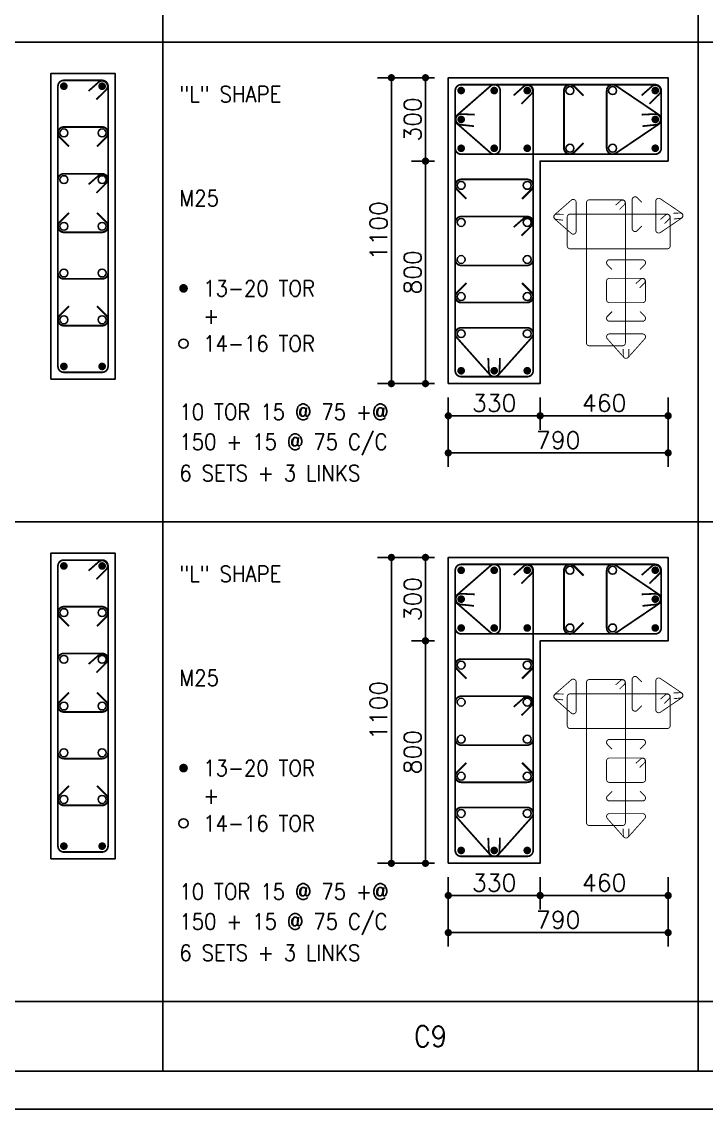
# Model space of a CAD drawing. Extents: x -200722 to 834823, y -494970 to 88783.
# Drawn here: x 389694 to 399531, y -104950 to -89308 of the extents above; entities that cross this region are included whole.
import ezdxf
from ezdxf.enums import TextEntityAlignment as Align

# ---------------------------------------------------------------- set-up
doc = ezdxf.new("R2010")
doc.units = 0
doc.header["$LTSCALE"] = 100
doc.header["$MEASUREMENT"] = 0
doc.header["$PDMODE"] = 34
doc.layers.get('0').update_dxf_attribs({"linetype": 'CONTINUOUS'})
doc.layers.get('DEFPOINTS').update_dxf_attribs({"linetype": 'CONTINUOUS'})
for name, color, linetype in [('5', 4, 'CONTINUOUS'), ('BEAM', 4, 'CONTINUOUS'), ('COL. SHED. STEEL.', 6, 'CONTINUOUS'), ('column', 240, 'CONTINUOUS'), ('STEEL', 6, 'CONTINUOUS'), ('TEXT', 2, 'CONTINUOUS')]:
    doc.layers.add(name, color=color, linetype=linetype)
doc.layers.add('9_PRINT BOUNDARY_NON PRINT', color=32, linetype='CONTINUOUS', plot=False)
doc.layers.add('9_TITLE TEXT', color=7, linetype='CONTINUOUS', lineweight=20)
doc.layers.add('g-dim', color=6, linetype='CONTINUOUS', lineweight=9)
doc.styles.add('ROMANS', font='romans.shx')
doc.styles.get("Standard").update_dxf_attribs({"font": 'simplex.shx'})
doc.dimstyles.new('STANDARD$0', dxfattribs={"dimtxt": 2.5, "dimasz": 2.5, "dimexe": 2, "dimexo": 0.7, "dimgap": 0.9, "dimtad": 1, "dimdec": 0, "dimdsep": 46, "dimtxsty": 'ROMANS', "dimcen": 0.09, "dimclrd": 4, "dimclre": 4, "dimclrt": 3, "dimadec": 0, "dimazin": 0, "dimtfac": 1, "dimtdec": 0, "dimtmove": 0, "dimatfit": 3, "dimfxl": 1, "dimtolj": 1, "dimtzin": 0, "dimarcsym": 0})

# ---------------------------------------------------------------- blocks, each defined once
blk = doc.blocks.new('DOT')
at = {"color": 0, "linetype": 'ByBlock'}
blk.add_line((-0.5, 0), (-1, 0), dxfattribs=at)
at = {"color": 0, "linetype": 'ByBlock', "const_width": 0.5}
blk.add_lwpolyline([(-0.25, 0, 1), (0.25, 0, 1)], format="xyb", close=True, dxfattribs=at)
blk = doc.blocks.new('*D304')
at = {"layer": 'BEAM', "color": 0, "lineweight": -2, "transparency": 16777216}
for p, q in [((395624, -98213), (395296, -98213)), ((395496, -101309), (395496, -98317)), ((395624, -101413), (395296, -101413))]:
    blk.add_line(p, q, dxfattribs=at)
at = {"layer": 'DEFPOINTS', "color": 0, "lineweight": -3, "transparency": 16777216}
for p in [(395496, -98213), (395824, -98213), (395824, -101413)]:
    blk.add_point(p, dxfattribs=at)
at = {"layer": 'BEAM', "color": 0, "lineweight": -2, "transparency": 16777216, "xscale": 104, "yscale": 104, "zscale": 104}
for p, rotation in [((395496, -98213), 90), ((395496, -101413), 270)]:
    blk.add_blockref('DOT', p, dxfattribs=dict(at, rotation=rotation))
at = {"layer": 'BEAM', "color": 0, "transparency": 16777216, "insert": (395312, -99813), "char_height": 248, "attachment_point": 5, "rotation": 90}
blk.add_mtext('\\A1;800', dxfattribs=at)
blk = doc.blocks.new('_DOT')
at = {"color": 0, "linetype": 'ByBlock'}
blk.add_line((-0.5, 0), (-1, 0), dxfattribs=at)
at = {"color": 0, "linetype": 'ByBlock', "const_width": 0.5}
blk.add_lwpolyline([(-0.25, 0, 1), (0.25, 0, 1)], format="xyb", close=True, dxfattribs=at)
blk = doc.blocks.new('*D305')
at = {"layer": 'BEAM', "color": 0, "lineweight": -2, "transparency": 16777216}
for p, q in [((395824, -101613), (395824, -102076)), ((397144, -101613), (397144, -102076)), ((395928, -101876), (397040, -101876))]:
    blk.add_line(p, q, dxfattribs=at)
at = {"layer": 'DEFPOINTS', "color": 0, "lineweight": -3, "transparency": 16777216}
for p in [(395824, -101413), (397144, -101413), (397144, -101876)]:
    blk.add_point(p, dxfattribs=at)
at = {"layer": 'BEAM', "color": 0, "lineweight": -2, "transparency": 16777216, "xscale": 104, "yscale": 104, "zscale": 104, "rotation": 180}
blk.add_blockref('DOT', (395824, -101876), dxfattribs=at)
at = {"layer": 'BEAM', "color": 0, "lineweight": -2, "transparency": 16777216, "xscale": 104, "yscale": 104, "zscale": 104}
blk.add_blockref('DOT', (397144, -101876), dxfattribs=at)
at = {"layer": 'BEAM', "color": 0, "transparency": 16777216, "insert": (396484, -101692), "char_height": 248, "attachment_point": 5}
blk.add_mtext('\\A1;330', dxfattribs=at)
blk = doc.blocks.new('*D306')
at = {"layer": 'BEAM', "color": 0, "lineweight": -2, "transparency": 16777216}
for p, q in [((395624, -97013), (395296, -97013)), ((395496, -97117), (395496, -98109)), ((395624, -98213), (395296, -98213))]:
    blk.add_line(p, q, dxfattribs=at)
at = {"layer": 'DEFPOINTS', "color": 0, "lineweight": -3, "transparency": 16777216}
for p in [(395824, -97013), (395496, -98213), (395824, -98213)]:
    blk.add_point(p, dxfattribs=at)
at = {"layer": 'BEAM', "color": 0, "lineweight": -2, "transparency": 16777216, "xscale": 104, "yscale": 104, "zscale": 104}
for p, rotation in [((395496, -97013), 90), ((395496, -98213), 270)]:
    blk.add_blockref('DOT', p, dxfattribs=dict(at, rotation=rotation))
at = {"layer": 'BEAM', "color": 0, "transparency": 16777216, "insert": (395312, -97613), "char_height": 248, "attachment_point": 5, "rotation": 90}
blk.add_mtext('\\A1;300', dxfattribs=at)
blk = doc.blocks.new('*D307')
at = {"layer": 'BEAM', "color": 0, "lineweight": -2, "transparency": 16777216}
for p, q in [((395624, -97013), (394806, -97013)), ((395006, -101309), (395006, -97117)), ((395624, -101413), (394806, -101413))]:
    blk.add_line(p, q, dxfattribs=at)
at = {"layer": 'DEFPOINTS', "color": 0, "lineweight": -3, "transparency": 16777216}
for p in [(395006, -97013), (395824, -97013), (395824, -101413)]:
    blk.add_point(p, dxfattribs=at)
at = {"layer": 'BEAM', "color": 0, "lineweight": -2, "transparency": 16777216, "xscale": 104, "yscale": 104, "zscale": 104}
for p, rotation in [((395006, -97013), 90), ((395006, -101413), 270)]:
    blk.add_blockref('DOT', p, dxfattribs=dict(at, rotation=rotation))
at = {"layer": 'BEAM', "color": 0, "transparency": 16777216, "insert": (394822, -99213), "char_height": 248, "attachment_point": 5, "rotation": 90}
blk.add_mtext('\\A1;1100', dxfattribs=at)
blk = doc.blocks.new('*D308')
at = {"layer": 'BEAM', "color": 0, "lineweight": -2, "transparency": 16777216}
for p, q in [((397144, -101613), (397144, -102076)), ((398984, -101613), (398984, -102076)), ((398880, -101876), (397248, -101876))]:
    blk.add_line(p, q, dxfattribs=at)
at = {"layer": 'DEFPOINTS', "color": 0, "lineweight": -3, "transparency": 16777216}
for p in [(397144, -101413), (398984, -101413), (397144, -101876)]:
    blk.add_point(p, dxfattribs=at)
at = {"layer": 'BEAM', "color": 0, "lineweight": -2, "transparency": 16777216, "xscale": 104, "yscale": 104, "zscale": 104, "rotation": 180}
blk.add_blockref('DOT', (397144, -101876), dxfattribs=at)
at = {"layer": 'BEAM', "color": 0, "lineweight": -2, "transparency": 16777216, "xscale": 104, "yscale": 104, "zscale": 104}
blk.add_blockref('DOT', (398984, -101876), dxfattribs=at)
at = {"layer": 'BEAM', "color": 0, "transparency": 16777216, "insert": (398064, -101692), "char_height": 248, "attachment_point": 5}
blk.add_mtext('\\A1;460', dxfattribs=at)
blk = doc.blocks.new('*D309')
at = {"layer": 'BEAM', "color": 0, "lineweight": -2, "transparency": 16777216}
for p, q in [((395824, -101613), (395824, -102610)), ((398984, -101613), (398984, -102610)), ((395928, -102410), (398880, -102410))]:
    blk.add_line(p, q, dxfattribs=at)
at = {"layer": 'DEFPOINTS', "color": 0, "lineweight": -3, "transparency": 16777216}
for p in [(395824, -101413), (398984, -101413), (398984, -102410)]:
    blk.add_point(p, dxfattribs=at)
at = {"layer": 'BEAM', "color": 0, "lineweight": -2, "transparency": 16777216, "xscale": 104, "yscale": 104, "zscale": 104, "rotation": 180}
blk.add_blockref('DOT', (395824, -102410), dxfattribs=at)
at = {"layer": 'BEAM', "color": 0, "lineweight": -2, "transparency": 16777216, "xscale": 104, "yscale": 104, "zscale": 104}
blk.add_blockref('DOT', (398984, -102410), dxfattribs=at)
at = {"layer": 'BEAM', "color": 0, "transparency": 16777216, "insert": (397404, -102226), "char_height": 248, "attachment_point": 5}
blk.add_mtext('\\A1;790', dxfattribs=at)
blk = doc.blocks.new('*D310')
at = {"layer": 'BEAM', "color": 0, "lineweight": -2, "transparency": 16777216}
for p, q in [((395624, -91313), (395296, -91313)), ((395496, -94409), (395496, -91417)), ((395624, -94513), (395296, -94513))]:
    blk.add_line(p, q, dxfattribs=at)
at = {"layer": 'DEFPOINTS', "color": 0, "lineweight": -3, "transparency": 16777216}
for p in [(395496, -91313), (395824, -91313), (395824, -94513)]:
    blk.add_point(p, dxfattribs=at)
at = {"layer": 'BEAM', "color": 0, "lineweight": -2, "transparency": 16777216, "xscale": 104, "yscale": 104, "zscale": 104}
for p, rotation in [((395496, -91313), 90), ((395496, -94513), 270)]:
    blk.add_blockref('DOT', p, dxfattribs=dict(at, rotation=rotation))
at = {"layer": 'BEAM', "color": 0, "transparency": 16777216, "insert": (395312, -92913), "char_height": 248, "attachment_point": 5, "rotation": 90}
blk.add_mtext('\\A1;800', dxfattribs=at)
blk = doc.blocks.new('*D311')
at = {"layer": 'BEAM', "color": 0, "lineweight": -2, "transparency": 16777216}
for p, q in [((395824, -94713), (395824, -95176)), ((397144, -94713), (397144, -95176)), ((395928, -94976), (397040, -94976))]:
    blk.add_line(p, q, dxfattribs=at)
at = {"layer": 'DEFPOINTS', "color": 0, "lineweight": -3, "transparency": 16777216}
for p in [(395824, -94513), (397144, -94513), (397144, -94976)]:
    blk.add_point(p, dxfattribs=at)
at = {"layer": 'BEAM', "color": 0, "lineweight": -2, "transparency": 16777216, "xscale": 104, "yscale": 104, "zscale": 104, "rotation": 180}
blk.add_blockref('DOT', (395824, -94976), dxfattribs=at)
at = {"layer": 'BEAM', "color": 0, "lineweight": -2, "transparency": 16777216, "xscale": 104, "yscale": 104, "zscale": 104}
blk.add_blockref('DOT', (397144, -94976), dxfattribs=at)
at = {"layer": 'BEAM', "color": 0, "transparency": 16777216, "insert": (396484, -94792), "char_height": 248, "attachment_point": 5}
blk.add_mtext('\\A1;330', dxfattribs=at)
blk = doc.blocks.new('*D312')
at = {"layer": 'BEAM', "color": 0, "lineweight": -2, "transparency": 16777216}
for p, q in [((395624, -90113), (395296, -90113)), ((395496, -90217), (395496, -91209)), ((395624, -91313), (395296, -91313))]:
    blk.add_line(p, q, dxfattribs=at)
at = {"layer": 'DEFPOINTS', "color": 0, "lineweight": -3, "transparency": 16777216}
for p in [(395824, -90113), (395496, -91313), (395824, -91313)]:
    blk.add_point(p, dxfattribs=at)
at = {"layer": 'BEAM', "color": 0, "lineweight": -2, "transparency": 16777216, "xscale": 104, "yscale": 104, "zscale": 104}
for p, rotation in [((395496, -90113), 90), ((395496, -91313), 270)]:
    blk.add_blockref('DOT', p, dxfattribs=dict(at, rotation=rotation))
at = {"layer": 'BEAM', "color": 0, "transparency": 16777216, "insert": (395312, -90713), "char_height": 248, "attachment_point": 5, "rotation": 90}
blk.add_mtext('\\A1;300', dxfattribs=at)
blk = doc.blocks.new('*D313')
at = {"layer": 'BEAM', "color": 0, "lineweight": -2, "transparency": 16777216}
for p, q in [((395624, -90113), (394806, -90113)), ((395006, -94409), (395006, -90217)), ((395624, -94513), (394806, -94513))]:
    blk.add_line(p, q, dxfattribs=at)
at = {"layer": 'DEFPOINTS', "color": 0, "lineweight": -3, "transparency": 16777216}
for p in [(395006, -90113), (395824, -90113), (395824, -94513)]:
    blk.add_point(p, dxfattribs=at)
at = {"layer": 'BEAM', "color": 0, "lineweight": -2, "transparency": 16777216, "xscale": 104, "yscale": 104, "zscale": 104}
for p, rotation in [((395006, -90113), 90), ((395006, -94513), 270)]:
    blk.add_blockref('DOT', p, dxfattribs=dict(at, rotation=rotation))
at = {"layer": 'BEAM', "color": 0, "transparency": 16777216, "insert": (394822, -92313), "char_height": 248, "attachment_point": 5, "rotation": 90}
blk.add_mtext('\\A1;1100', dxfattribs=at)
blk = doc.blocks.new('*D314')
at = {"layer": 'BEAM', "color": 0, "lineweight": -2, "transparency": 16777216}
for p, q in [((397144, -94713), (397144, -95176)), ((398984, -94713), (398984, -95176)), ((398880, -94976), (397248, -94976))]:
    blk.add_line(p, q, dxfattribs=at)
at = {"layer": 'DEFPOINTS', "color": 0, "lineweight": -3, "transparency": 16777216}
for p in [(397144, -94513), (398984, -94513), (397144, -94976)]:
    blk.add_point(p, dxfattribs=at)
at = {"layer": 'BEAM', "color": 0, "lineweight": -2, "transparency": 16777216, "xscale": 104, "yscale": 104, "zscale": 104, "rotation": 180}
blk.add_blockref('DOT', (397144, -94976), dxfattribs=at)
at = {"layer": 'BEAM', "color": 0, "lineweight": -2, "transparency": 16777216, "xscale": 104, "yscale": 104, "zscale": 104}
blk.add_blockref('DOT', (398984, -94976), dxfattribs=at)
at = {"layer": 'BEAM', "color": 0, "transparency": 16777216, "insert": (398064, -94792), "char_height": 248, "attachment_point": 5}
blk.add_mtext('\\A1;460', dxfattribs=at)
blk = doc.blocks.new('*D315')
at = {"layer": 'BEAM', "color": 0, "lineweight": -2, "transparency": 16777216}
for p, q in [((395824, -94713), (395824, -95710)), ((398984, -94713), (398984, -95710)), ((395928, -95510), (398880, -95510))]:
    blk.add_line(p, q, dxfattribs=at)
at = {"layer": 'DEFPOINTS', "color": 0, "lineweight": -3, "transparency": 16777216}
for p in [(395824, -94513), (398984, -94513), (398984, -95510)]:
    blk.add_point(p, dxfattribs=at)
at = {"layer": 'BEAM', "color": 0, "lineweight": -2, "transparency": 16777216, "xscale": 104, "yscale": 104, "zscale": 104, "rotation": 180}
blk.add_blockref('DOT', (395824, -95510), dxfattribs=at)
at = {"layer": 'BEAM', "color": 0, "lineweight": -2, "transparency": 16777216, "xscale": 104, "yscale": 104, "zscale": 104}
blk.add_blockref('DOT', (398984, -95510), dxfattribs=at)
at = {"layer": 'BEAM', "color": 0, "transparency": 16777216, "insert": (397404, -95326), "char_height": 248, "attachment_point": 5}
blk.add_mtext('\\A1;790', dxfattribs=at)

msp = doc.modelspace()

# ---------------------------------------------------------------- linework, layer by layer
at = {"color": 18, "true_color": 0x000000}
msp.add_lwpolyline([(330496.4, -104400.4), (421906.4, -104400.4), (421906.4, -40160.4), (330496.4, -40160.4)], close=True, dxfattribs=at)
at = {"layer": '5', "color": 7, "lineweight": -2}
for p, q in [((391719.8, -104400.4), (391719.8, -55100.4)), ((399414.3, -104400.4), (399414.3, -55100.4)), ((330496.4, -89600.4), (412446.4, -89600.4)), ((330496.4, -96500.4), (412446.4, -96500.4)), ((330496.4, -103400.4), (412446.4, -103400.4))]:
    msp.add_line(p, q, dxfattribs=at)
at = {"layer": '9_PRINT BOUNDARY_NON PRINT', "color": 18, "true_color": 0x000000}
msp.add_lwpolyline([(329946.4, -104950.4), (422456.4, -104950.4), (422456.4, -39610.4), (329946.4, -39610.4)], close=True, dxfattribs=at)
at = {"layer": '9_TITLE TEXT', "color": 18, "true_color": 0x000000}
msp.add_lwpolyline([(421906.4, -40160.4), (330496.4, -40160.4), (330496.4, -104400.4), (421906.4, -104400.4)], dxfattribs=at)
at = {"layer": 'COL. SHED. STEEL.', "color": 140, "linetype": 'Continuous'}
for points, const_width in [([(396436.2, -91198.3), (395961.2, -90783.3, -0.5307755), (395961.2, -90642.5), (396436.2, -90227.5, -0.6013564), (396568.8, -90297.9), (396568.8, -91127.9, -0.6013564)], 25), ([(398233.1, -91198.3), (398846.4, -90783.3, 0.5307755), (398846.4, -90642.5), (398233.1, -90227.5, 0.6013564), (398100.5, -90297.9), (398100.5, -91127.9, 0.6013564)], 25), ([(390298.8, -93007.3), (390848.8, -93007.3, 0.4142136), (390933.8, -92922.3), (390933.8, -91578.9, 0.4142136), (390848.8, -91493.9), (390298.8, -91493.9, 0.4142136), (390213.8, -91578.9), (390213.8, -92922.3, 0.4142136)], 25), ([(397595.4, -92356.2), (397357.9, -92148.7, -0.5307755), (397357.9, -92078.3), (397595.4, -91870.8, -0.6013564), (397661.8, -91906), (397661.8, -92321, -0.6013564)], 12.5), ([(398871.8, -92339.9), (399178.5, -92132.4, 0.5307755), (399178.5, -92062), (398871.8, -91854.5, 0.6013564), (398805.5, -91889.7), (398805.5, -92304.7, 0.6013564)], 12.5), ([(396414.4, -94377), (395939.4, -93843.6, -0.6084148), (396008.8, -93709.6), (396958.8, -93709.6, -0.6084148), (397028.2, -93843.6), (396553.2, -94377, -0.5176004)], 25), ([(398343.7, -94131.6), (398106.2, -93864.9, -0.6084148), (398140.9, -93797.9), (398615.9, -93797.9, -0.6084148), (398650.6, -93864.9), (398413.1, -94131.6, -0.5176004)], 12.5), ([(396436.2, -98098.3), (395961.2, -97683.3, -0.5307755), (395961.2, -97542.5), (396436.2, -97127.5, -0.6013564), (396568.8, -97197.9), (396568.8, -98027.9, -0.6013564)], 25), ([(398233.1, -98098.3), (398846.4, -97683.3, 0.5307755), (398846.4, -97542.5), (398233.1, -97127.5, 0.6013564), (398100.5, -97197.9), (398100.5, -98027.9, 0.6013564)], 25), ([(390298.8, -99907.3), (390848.8, -99907.3, 0.4142136), (390933.8, -99822.3), (390933.8, -98478.9, 0.4142136), (390848.8, -98393.9), (390298.8, -98393.9, 0.4142136), (390213.8, -98478.9), (390213.8, -99822.3, 0.4142136)], 25), ([(397595.4, -99256.2), (397357.9, -99048.7, -0.5307755), (397357.9, -98978.3), (397595.4, -98770.8, -0.6013564), (397661.8, -98806), (397661.8, -99221, -0.6013564)], 12.5), ([(398871.8, -99239.9), (399178.5, -99032.4, 0.5307755), (399178.5, -98962), (398871.8, -98754.5, 0.6013564), (398805.5, -98789.7), (398805.5, -99204.7, 0.6013564)], 12.5), ([(396414.4, -101277), (395939.4, -100743.6, -0.6084148), (396008.8, -100609.6), (396958.8, -100609.6, -0.6084148), (397028.2, -100743.6), (396553.2, -101277, -0.5176004)], 25), ([(398343.7, -101031.6), (398106.2, -100764.9, -0.6084148), (398140.9, -100697.9), (398615.9, -100697.9, -0.6084148), (398650.6, -100764.9), (398413.1, -101031.6, -0.5176004)], 12.5)]:
    msp.add_lwpolyline(points, format="xyb", close=True, dxfattribs=dict(at, const_width=const_width))
for points, const_width in [([(396193, -90810), (395994.1, -90788.9, -0.9275277), (396011.9, -90635.6), (396204.7, -90644.5)], 25), ([(398614.6, -90810), (398813.4, -90788.9, 0.9275277), (398795.7, -90635.6), (398602.9, -90644.5)], 25), ([(390765.6, -91769.8), (390907.7, -91629.1, 0.9275277), (390798.1, -91520.5), (390653.1, -91647.8)], 25), ([(397473.9, -92162.1), (397374.4, -92151.5, -0.9275277), (397383.3, -92074.9), (397479.7, -92079.3)], 12.5), ([(399062.6, -92145.7), (399162, -92135.2, 0.9275277), (399153.1, -92058.5), (399056.7, -92063)], 12.5), ([(398418.7, -94014.9), (398416.9, -94114.8, -0.9275277), (398339.8, -94112.7), (398335.7, -94016.3)], 12.5), ([(396564.4, -94143.5), (396560.8, -94343.5, -0.9275277), (396406.5, -94339.2), (396398.4, -94146.4)], 25), ([(396193, -97710), (395994.1, -97688.9, -0.9275277), (396011.9, -97535.6), (396204.7, -97544.5)], 25), ([(398614.6, -97710), (398813.4, -97688.9, 0.9275277), (398795.7, -97535.6), (398602.9, -97544.5)], 25), ([(390765.6, -98669.8), (390907.7, -98529.1, 0.9275277), (390798.1, -98420.5), (390653.1, -98547.8)], 25), ([(397473.9, -99062.1), (397374.4, -99051.5, -0.9275277), (397383.3, -98974.9), (397479.7, -98979.3)], 12.5), ([(399062.6, -99045.7), (399162, -99035.2, 0.9275277), (399153.1, -98958.5), (399056.7, -98963)], 12.5), ([(396564.4, -101043.5), (396560.8, -101243.5, -0.9275277), (396406.5, -101239.2), (396398.4, -101046.4)], 25), ([(398418.7, -100914.9), (398416.9, -101014.8, -0.9275277), (398339.8, -101012.7), (398335.7, -100916.3)], 12.5)]:
    msp.add_lwpolyline(points, format="xyb", dxfattribs=dict(at, const_width=const_width))
at = {"layer": 'column', "color": 4, "linetype": 'Continuous'}
for points in [[(390113.8, -94450.6), (391033.8, -94450.6), (391033.8, -90050.6), (390113.8, -90050.6)], [(390113.8, -101350.6), (391033.8, -101350.6), (391033.8, -96950.6), (390113.8, -96950.6)]]:
    msp.add_lwpolyline(points, close=True, dxfattribs=at)
for points in [[(395823.8, -94512.9), (395823.8, -90112.9), (398983.8, -90112.9), (398983.8, -91312.9), (397143.8, -91312.9), (397143.8, -94512.9), (395823.8, -94512.9)], [(395823.8, -101412.9), (395823.8, -97012.9), (398983.8, -97012.9), (398983.8, -98212.9), (397143.8, -98212.9), (397143.8, -101412.9), (395823.8, -101412.9)]]:
    msp.add_lwpolyline(points, dxfattribs=at)
at = {"layer": 'g-dim', "color": 62, "lineweight": -2}
for points, const_width in [([(396008.8, -92812.9), (396958.8, -92812.9, 0.4142136), (397043.8, -92727.9), (397043.8, -92194.6, 0.4142136), (396958.8, -92109.6), (396008.8, -92109.6, 0.4142136), (395923.8, -92194.6), (395923.8, -92727.9, 0.4142136)], 25), ([(398140.9, -93349.5), (398615.9, -93349.5, 0.4142136), (398658.4, -93307), (398658.4, -93040.4, 0.4142136), (398615.9, -92997.9), (398140.9, -92997.9, 0.4142136), (398098.4, -93040.4), (398098.4, -93307, 0.4142136)], 12.5), ([(396008.8, -99712.9), (396958.8, -99712.9, 0.4142136), (397043.8, -99627.9), (397043.8, -99094.6, 0.4142136), (396958.8, -99009.6), (396008.8, -99009.6, 0.4142136), (395923.8, -99094.6), (395923.8, -99627.9, 0.4142136)], 25), ([(398140.9, -100249.5), (398615.9, -100249.5, 0.4142136), (398658.4, -100207), (398658.4, -99940.4, 0.4142136), (398615.9, -99897.9), (398140.9, -99897.9, 0.4142136), (398098.4, -99940.4), (398098.4, -100207, 0.4142136)], 12.5)]:
    msp.add_lwpolyline(points, format="xyb", close=True, dxfattribs=dict(at, const_width=const_width))
for points, const_width in [([(396875.6, -92385.4), (397017.7, -92244.8, 0.9275277), (396908.1, -92136.1), (396763.1, -92263.5)], 25), ([(398574.3, -93135.8), (398645.4, -93065.5, 0.9275277), (398590.6, -93011.2), (398518, -93074.8)], 12.5), ([(396875.6, -99285.4), (397017.7, -99144.8, 0.9275277), (396908.1, -99036.1), (396763.1, -99163.5)], 25), ([(398574.3, -100035.8), (398645.4, -99965.5, 0.9275277), (398590.6, -99911.2), (398518, -99974.8)], 12.5)]:
    msp.add_lwpolyline(points, format="xyb", dxfattribs=dict(at, const_width=const_width))
at = {"layer": 'STEEL', "color": 18, "true_color": 0x000000}
for points, const_width in [([(390298.8, -94350.6), (390848.8, -94350.6, 0.4142136), (390933.8, -94265.6), (390933.8, -90235.6, 0.4142136), (390848.8, -90150.6), (390298.8, -90150.6, 0.4142136), (390213.8, -90235.6), (390213.8, -94265.6, 0.4142136)], 25), ([(396008.8, -90212.9), (396958.8, -90212.9, -0.4142136), (397043.8, -90297.9), (397043.8, -94327.9, -0.4142136), (396958.8, -94412.9), (396008.8, -94412.9, -0.4142136), (395923.8, -94327.9), (395923.8, -90297.9, -0.4142136)], 25), ([(396008.8, -90212.9), (398798.8, -90212.9, -0.4142136), (398883.8, -90297.9), (398883.8, -91127.9, -0.4142136), (398798.8, -91212.9), (396008.8, -91212.9, -0.4142136), (395923.8, -91127.9), (395923.8, -90297.9, -0.4142136)], 25), ([(397851.8, -91869.5), (398326.8, -91869.5, -0.4142136), (398369.3, -91912), (398369.3, -93927, -0.4142136), (398326.8, -93969.5), (397851.8, -93969.5, -0.4142136), (397809.3, -93927), (397809.3, -91912, -0.4142136)], 12.5), ([(397575.8, -92074.6), (398970.8, -92074.6, -0.4142136), (399013.3, -92117.1), (399013.3, -92532.1, -0.4142136), (398970.8, -92574.6), (397575.8, -92574.6, -0.4142136), (397533.3, -92532.1), (397533.3, -92117.1, -0.4142136)], 12.5), ([(391987.2, -93142.9, 1), (392049.7, -93142.9, 1)], 62.5), ([(390298.8, -101250.6), (390848.8, -101250.6, 0.4142136), (390933.8, -101165.6), (390933.8, -97135.6, 0.4142136), (390848.8, -97050.6), (390298.8, -97050.6, 0.4142136), (390213.8, -97135.6), (390213.8, -101165.6, 0.4142136)], 25), ([(396008.8, -97112.9), (396958.8, -97112.9, -0.4142136), (397043.8, -97197.9), (397043.8, -101227.9, -0.4142136), (396958.8, -101312.9), (396008.8, -101312.9, -0.4142136), (395923.8, -101227.9), (395923.8, -97197.9, -0.4142136)], 25), ([(396008.8, -97112.9), (398798.8, -97112.9, -0.4142136), (398883.8, -97197.9), (398883.8, -98027.9, -0.4142136), (398798.8, -98112.9), (396008.8, -98112.9, -0.4142136), (395923.8, -98027.9), (395923.8, -97197.9, -0.4142136)], 25), ([(397851.8, -98769.5), (398326.8, -98769.5, -0.4142136), (398369.3, -98812), (398369.3, -100827, -0.4142136), (398326.8, -100869.5), (397851.8, -100869.5, -0.4142136), (397809.3, -100827), (397809.3, -98812, -0.4142136)], 12.5), ([(397575.8, -98974.6), (398970.8, -98974.6, -0.4142136), (399013.3, -99017.1), (399013.3, -99432.1, -0.4142136), (398970.8, -99474.6), (397575.8, -99474.6, -0.4142136), (397533.3, -99432.1), (397533.3, -99017.1, -0.4142136)], 12.5), ([(391987.2, -100042.9, 1), (392049.7, -100042.9, 1)], 62.5)]:
    msp.add_lwpolyline(points, format="xyb", close=True, dxfattribs=dict(at, const_width=const_width))
at = {"layer": 'STEEL', "color": 18, "linetype": 'Continuous', "true_color": 0x000000, "const_width": 55}
for points in [[(390298.8, -90208.1, -1), (390298.8, -90263.1, -1)], [(390848.8, -90208.1, 1), (390848.8, -90263.1, 1)], [(396008.8, -90325.4, 1), (396008.8, -90270.4, 1)], [(396483.8, -90325.4, -1), (396483.8, -90270.4, -1)], [(396958.8, -90325.4, -1), (396958.8, -90270.4, -1)], [(398798.8, -90325.4, -1), (398798.8, -90270.4, -1)], [(396008.8, -90740.4, 1), (396008.8, -90685.4, 1)], [(398798.8, -90740.4, -1), (398798.8, -90685.4, -1)], [(396008.8, -91155.4, 1), (396008.8, -91100.4, 1)], [(396483.8, -91100.4, 1), (396483.8, -91155.4, 1)], [(396958.8, -91155.4, -1), (396958.8, -91100.4, -1)], [(398798.8, -91155.4, -1), (398798.8, -91100.4, -1)], [(390298.8, -94293.1, 1), (390298.8, -94238.1, 1)], [(390848.8, -94293.1, -1), (390848.8, -94238.1, -1)], [(396008.8, -94355.4, 1), (396008.8, -94300.4, 1)], [(396483.8, -94300.4, 1), (396483.8, -94355.4, 1)], [(396958.8, -94355.4, 1), (396958.8, -94300.4, 1)], [(390298.8, -97108.1, -1), (390298.8, -97163.1, -1)], [(390848.8, -97108.1, 1), (390848.8, -97163.1, 1)], [(396008.8, -97225.4, 1), (396008.8, -97170.4, 1)], [(396483.8, -97225.4, -1), (396483.8, -97170.4, -1)], [(396958.8, -97225.4, -1), (396958.8, -97170.4, -1)], [(398798.8, -97225.4, -1), (398798.8, -97170.4, -1)], [(396008.8, -97640.4, 1), (396008.8, -97585.4, 1)], [(398798.8, -97640.4, -1), (398798.8, -97585.4, -1)], [(396008.8, -98055.4, 1), (396008.8, -98000.4, 1)], [(396483.8, -98000.4, 1), (396483.8, -98055.4, 1)], [(396958.8, -98055.4, -1), (396958.8, -98000.4, -1)], [(398798.8, -98055.4, -1), (398798.8, -98000.4, -1)], [(390298.8, -101193.1, 1), (390298.8, -101138.1, 1)], [(390848.8, -101193.1, -1), (390848.8, -101138.1, -1)], [(396008.8, -101255.4, 1), (396008.8, -101200.4, 1)], [(396483.8, -101200.4, 1), (396483.8, -101255.4, 1)], [(396958.8, -101255.4, 1), (396958.8, -101200.4, 1)]]:
    msp.add_lwpolyline(points, format="xyb", close=True, dxfattribs=at)
at = {"layer": 'STEEL', "color": 18, "true_color": 0x000000}
for points, const_width in [([(390765.6, -90426.5), (390907.7, -90285.8, 0.9275277), (390798.1, -90177.2), (390653.1, -90304.5)], 25), ([(396875.6, -90488.8), (397017.7, -90348.1, 0.9275277), (396908.1, -90239.5), (396763.1, -90366.8)], 25), ([(398715.6, -90488.8), (398857.7, -90348.1, 0.9275277), (398748.1, -90239.5), (398603.1, -90366.8)], 25), ([(398285.2, -92007.5), (398356.2, -91937.1, 0.9275277), (398301.4, -91882.8), (398228.9, -91946.5)], 12.5), ([(398929.2, -92212.5), (399000.2, -92142.2, 0.9275277), (398945.4, -92087.9), (398872.9, -92151.6)], 12.5), ([(390765.6, -97326.5), (390907.7, -97185.8, 0.9275277), (390798.1, -97077.2), (390653.1, -97204.5)], 25), ([(396875.6, -97388.8), (397017.7, -97248.1, 0.9275277), (396908.1, -97139.5), (396763.1, -97266.8)], 25), ([(398715.6, -97388.8), (398857.7, -97248.1, 0.9275277), (398748.1, -97139.5), (398603.1, -97266.8)], 25), ([(398285.2, -98907.5), (398356.2, -98837.1, 0.9275277), (398301.4, -98782.8), (398228.9, -98846.5)], 12.5), ([(398929.2, -99112.5), (399000.2, -99042.2, 0.9275277), (398945.4, -98987.9), (398872.9, -99051.6)], 12.5)]:
    msp.add_lwpolyline(points, format="xyb", dxfattribs=dict(at, const_width=const_width))
at = {"layer": 'STEEL', "color": 40}
for points in [[(397767.3, -90372.9, 28, 28, 0), (397632.2, -90237.8, 28, 28, 0.6681786), (397487.1, -90297.9, 28, 28, 0), (397487.1, -91127.9, 28, 28, 0.6681786), (397632.2, -91188, 28, 28, 0), (397767.3, -91052.9, 0, 0, 0)], [(390373.8, -91102.4, 28, 28, 0), (390238.7, -90967.4, 28, 28, -0.6681786), (390298.8, -90822.3, 28, 28, 0), (390848.8, -90822.3, 28, 28, -0.6681786), (390908.9, -90967.4, 28, 28, 0), (390773.9, -91102.4, 0, 0, 0)], [(396083.7, -91856.4, 28, 28, 0), (395948.7, -91721.3, 28, 28, -0.6681786), (396008.8, -91576.2, 28, 28, 0), (396958.8, -91576.2, 28, 28, -0.6681786), (397018.9, -91721.3, 28, 28, 0), (396883.8, -91856.4, 0, 0, 0)], [(398606.3, -91905.5, 14, 14, 0), (398538.7, -91837.9, 14, 14, 0.6681786), (398466.2, -91868, 14, 14, 0), (398466.2, -92283, 14, 14, 0.6681786), (398538.7, -92313, 14, 14, 0), (398606.3, -92245.5, 0, 0, 0)], [(390373.8, -92055.4, 28, 28, 0), (390238.7, -92190.5, 28, 28, 0.6681786), (390298.8, -92335.6, 28, 28, 0), (390848.8, -92335.6, 28, 28, 0.6681786), (390908.9, -92190.5, 28, 28, 0), (390773.9, -92055.4, 0, 0, 0)], [(398178.4, -92871.3, 14, 14, 0), (398110.9, -92803.8, 14, 14, -0.6681786), (398140.9, -92731.2, 14, 14, 0), (398615.9, -92731.2, 14, 14, -0.6681786), (398646, -92803.8, 14, 14, 0), (398578.4, -92871.3, 0, 0, 0)], [(396083.7, -93066.1, 28, 28, 0), (395948.7, -93201.1, 28, 28, 0.6681786), (396008.8, -93346.2, 28, 28, 0), (396958.8, -93346.2, 28, 28, 0.6681786), (397018.9, -93201.1, 28, 28, 0), (396883.8, -93066.1, 0, 0, 0)], [(390373.8, -93398.8, 28, 28, 0), (390238.7, -93533.8, 28, 28, 0.6681786), (390298.8, -93678.9, 28, 28, 0), (390848.8, -93678.9, 28, 28, 0.6681786), (390908.9, -93533.8, 28, 28, 0), (390773.9, -93398.8, 0, 0, 0)], [(398178.4, -93476.1, 14, 14, 0), (398110.9, -93543.7, 14, 14, 0.6681786), (398140.9, -93616.2, 14, 14, 0), (398615.9, -93616.2, 14, 14, 0.6681786), (398646, -93543.7, 14, 14, 0), (398578.4, -93476.1, 0, 0, 0)], [(397767.3, -97272.9, 28, 28, 0), (397632.2, -97137.8, 28, 28, 0.6681786), (397487.1, -97197.9, 28, 28, 0), (397487.1, -98027.9, 28, 28, 0.6681786), (397632.2, -98088, 28, 28, 0), (397767.3, -97952.9, 0, 0, 0)], [(390373.8, -98002.4, 28, 28, 0), (390238.7, -97867.4, 28, 28, -0.6681786), (390298.8, -97722.3, 28, 28, 0), (390848.8, -97722.3, 28, 28, -0.6681786), (390908.9, -97867.4, 28, 28, 0), (390773.9, -98002.4, 0, 0, 0)], [(396083.7, -98756.4, 28, 28, 0), (395948.7, -98621.3, 28, 28, -0.6681786), (396008.8, -98476.2, 28, 28, 0), (396958.8, -98476.2, 28, 28, -0.6681786), (397018.9, -98621.3, 28, 28, 0), (396883.8, -98756.4, 0, 0, 0)], [(398606.3, -98805.5, 14, 14, 0), (398538.7, -98737.9, 14, 14, 0.6681786), (398466.2, -98768, 14, 14, 0), (398466.2, -99183, 14, 14, 0.6681786), (398538.7, -99213, 14, 14, 0), (398606.3, -99145.5, 0, 0, 0)], [(390373.8, -98955.4, 28, 28, 0), (390238.7, -99090.5, 28, 28, 0.6681786), (390298.8, -99235.6, 28, 28, 0), (390848.8, -99235.6, 28, 28, 0.6681786), (390908.9, -99090.5, 28, 28, 0), (390773.9, -98955.4, 0, 0, 0)], [(398178.4, -99771.3, 14, 14, 0), (398110.9, -99703.8, 14, 14, -0.6681786), (398140.9, -99631.2, 14, 14, 0), (398615.9, -99631.2, 14, 14, -0.6681786), (398646, -99703.8, 14, 14, 0), (398578.4, -99771.3, 0, 0, 0)], [(396083.7, -99966.1, 28, 28, 0), (395948.7, -100101.1, 28, 28, 0.6681786), (396008.8, -100246.2, 28, 28, 0), (396958.8, -100246.2, 28, 28, 0.6681786), (397018.9, -100101.1, 28, 28, 0), (396883.8, -99966.1, 0, 0, 0)], [(390373.8, -100298.8, 28, 28, 0), (390238.7, -100433.8, 28, 28, 0.6681786), (390298.8, -100578.9, 28, 28, 0), (390848.8, -100578.9, 28, 28, 0.6681786), (390908.9, -100433.8, 28, 28, 0), (390773.9, -100298.8, 0, 0, 0)], [(398178.4, -100376.1, 14, 14, 0), (398110.9, -100443.7, 14, 14, 0.6681786), (398140.9, -100516.2, 14, 14, 0), (398615.9, -100516.2, 14, 14, 0.6681786), (398646, -100443.7, 14, 14, 0), (398578.4, -100376.1, 0, 0, 0)]]:
    msp.add_lwpolyline(points, format="xyseb", dxfattribs=at)
at = {"layer": 'STEEL', "color": 0}
for centre, radius in [((397572.1, -90297.9), 57), ((398185.5, -90297.9), 57), ((390298.8, -90907.3), 57), ((390848.8, -90907.3), 57), ((397572.1, -91127.9), 57), ((398185.5, -91127.9), 57), ((390298.8, -91578.9), 57), ((390848.8, -91578.9), 57), ((396008.8, -91661.2), 57), ((396958.8, -91661.2), 57), ((390298.8, -92250.6), 57), ((390848.8, -92250.6), 57), ((396008.8, -92194.6), 57), ((396958.8, -92194.6), 57), ((396008.8, -92727.9), 57), ((396958.8, -92727.9), 57), ((390298.8, -92922.3), 57), ((390848.8, -92922.3), 57), ((396008.8, -93261.2), 57), ((396958.8, -93261.2), 57), ((390298.8, -93593.9), 57), ((390848.8, -93593.9), 57), ((396008.8, -93794.6), 57), ((396958.8, -93794.6), 57), ((392018.4, -93937.9), 65.3), ((397572.1, -97197.9), 57), ((398185.5, -97197.9), 57), ((390298.8, -97807.3), 57), ((390848.8, -97807.3), 57), ((397572.1, -98027.9), 57), ((398185.5, -98027.9), 57), ((390298.8, -98478.9), 57), ((390848.8, -98478.9), 57), ((396008.8, -98561.2), 57), ((396958.8, -98561.2), 57), ((390298.8, -99150.6), 57), ((390848.8, -99150.6), 57), ((396008.8, -99094.6), 57), ((396958.8, -99094.6), 57), ((396008.8, -99627.9), 57), ((396958.8, -99627.9), 57), ((390298.8, -99822.3), 57), ((390848.8, -99822.3), 57), ((396008.8, -100161.2), 57), ((396958.8, -100161.2), 57), ((390298.8, -100493.9), 57), ((390848.8, -100493.9), 57), ((396008.8, -100694.6), 57), ((396958.8, -100694.6), 57), ((392018.4, -100837.9), 65.3)]:
    msp.add_circle(centre, radius, dxfattribs=at)

# ---------------------------------------------------------------- texts
at = {"layer": 'TEXT', "color": 18, "ltscale": 5, "true_color": 0x000000, "style": 'ROMANS', "width": 0.9}
for s, p in [('"L" SHAPE', (391960, -90350.4)), ('M25', (391960, -91845.4)), ('13-20 TOR', (392301.7, -93142.9)), ('+', (392301.7, -93540.4)), ('14-16 TOR', (392301.7, -93937.9)), ('10 TOR 15 @ 75 +@', (391960, -94920.4)), ('150 + 15 @ 75 C/C', (391960, -95350)), ('6 SETS + 3 LINKS', (391960, -95800.5)), ('"L" SHAPE', (391960, -97250.4)), ('M25', (391960, -98745.4)), ('13-20 TOR', (392301.7, -100042.9)), ('+', (392301.7, -100440.4)), ('14-16 TOR', (392301.7, -100837.9)), ('10 TOR 15 @ 75 +@', (391960, -101820.4)), ('150 + 15 @ 75 C/C', (391960, -102250)), ('6 SETS + 3 LINKS', (391960, -102700.5))]:
    msp.add_text(s, height=230, dxfattribs=at).set_placement(p, align=Align.MIDDLE_LEFT)
msp.add_text('C9', height=300, dxfattribs=at).set_placement((395567, -103900.4), align=Align.MIDDLE)

# ---------------------------------------------------------------- dimensions: what is measured, and where the dimension line sits
at = {"layer": 'BEAM', "color": 18, "true_color": 0x000000}
for base, p1, p2, angle, picture, middle in [((395005.6, -90112.9), (395823.8, -94512.9), (395823.8, -90112.9), 90, '*D313', (394821.6, -92312.9)), ((395496.4, -91312.9), (395823.8, -90112.9), (395823.8, -91312.9), 270, '*D312', (395312.4, -90712.9)), ((395496.4, -91312.9), (395823.8, -94512.9), (395823.8, -91312.9), 90, '*D310', (395312.4, -92912.9)), ((397143.8, -94976.3), (398983.8, -94512.9), (397143.8, -94512.9), 180, '*D314', (398063.8, -94792.3)), ((395005.6, -97012.9), (395823.8, -101412.9), (395823.8, -97012.9), 90, '*D307', (394821.6, -99212.9)), ((395496.4, -98212.9), (395823.8, -97012.9), (395823.8, -98212.9), 270, '*D306', (395312.4, -97612.9)), ((395496.4, -98212.9), (395823.8, -101412.9), (395823.8, -98212.9), 90, '*D304', (395312.4, -99812.9)), ((397143.8, -101876.3), (398983.8, -101412.9), (397143.8, -101412.9), 180, '*D308', (398063.8, -101692.3))]:
    dim = msp.add_linear_dim(base=base, p1=p1, p2=p2, angle=angle, dimstyle='STANDARD$0', override={"dimscale": 8, "dimtxt": 31, "dimasz": 13, "dimexe": 25, "dimexo": 25, "dimgap": 7.5, "dimlfac": 0.25, "dimzin": 3, "dimtxsty": 'Standard', "dimblk": 'DOT', "dimcen": 3, "dimdle": 4, "dimclrd": 0, "dimclre": 0, "dimclrt": 0, "dimtmove": 2, "dimldrblk": 'DOT', "dimtzin": 3}, dxfattribs=at)
    dim.commit()
    dim.dimension.update_dxf_attribs({"geometry": picture, "text_midpoint": middle})
for base, p1, p2, picture, middle in [((397143.8, -94976.3), (395823.8, -94512.9), (397143.8, -94512.9), '*D311', (396483.8, -94792.3)), ((398983.8, -95510.4), (395823.8, -94512.9), (398983.8, -94512.9), '*D315', (397403.8, -95326.4)), ((397143.8, -101876.3), (395823.8, -101412.9), (397143.8, -101412.9), '*D305', (396483.8, -101692.3)), ((398983.8, -102410.4), (395823.8, -101412.9), (398983.8, -101412.9), '*D309', (397403.8, -102226.4))]:
    dim = msp.add_linear_dim(base=base, p1=p1, p2=p2, dimstyle='STANDARD$0', override={"dimscale": 8, "dimtxt": 31, "dimasz": 13, "dimexe": 25, "dimexo": 25, "dimgap": 7.5, "dimlfac": 0.25, "dimzin": 3, "dimtxsty": 'Standard', "dimblk": 'DOT', "dimcen": 3, "dimdle": 4, "dimclrd": 0, "dimclre": 0, "dimclrt": 0, "dimtmove": 2, "dimldrblk": 'DOT', "dimtzin": 3}, dxfattribs=at)
    dim.commit()
    dim.dimension.update_dxf_attribs({"geometry": picture, "text_midpoint": middle})

doc.saveas('drawing.dxf')
